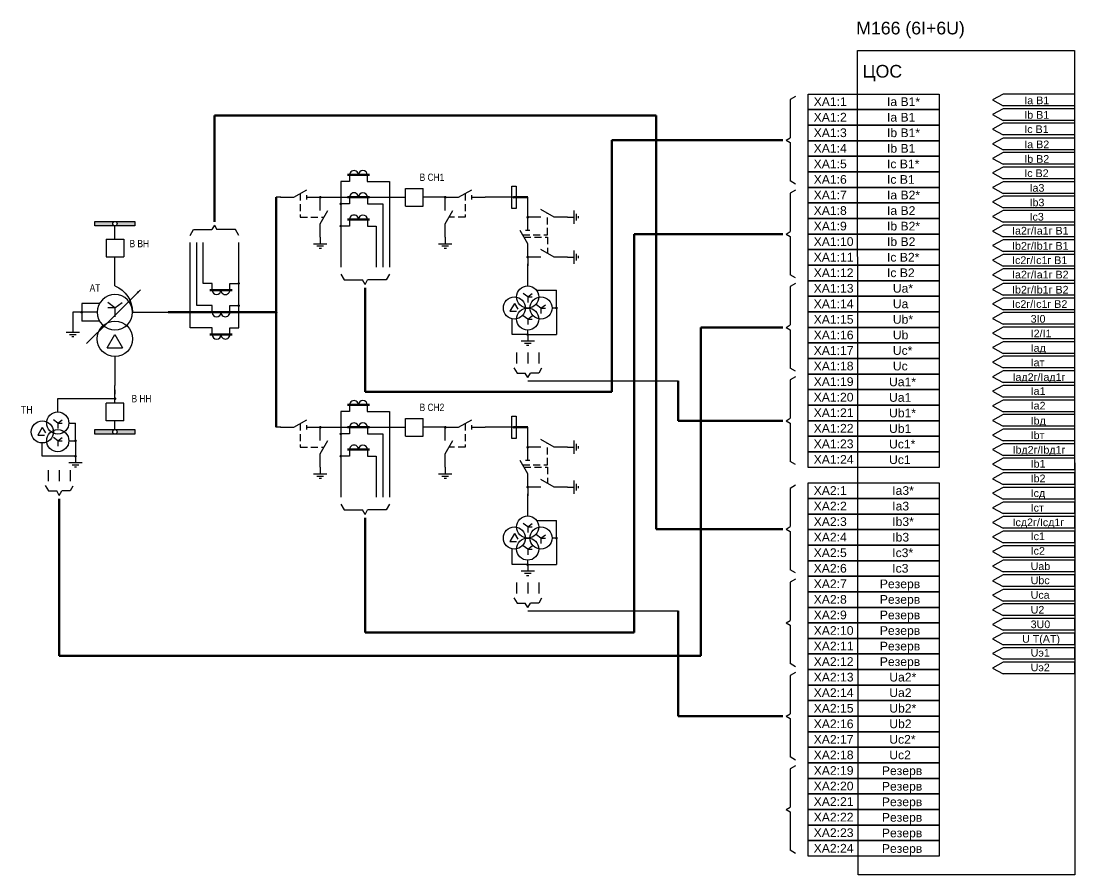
# Model space of a CAD drawing. Header units: millimetres. Extents: x 6 to 13069, y 2 to 2638.
# Drawn here: x 5423.8 to 5899.6, y 2249.7 to 2635.2 of the extents above; entities that cross this region are included whole.
import ezdxf
from ezdxf.enums import TextEntityAlignment as Align

# ---------------------------------------------------------------- set-up
doc = ezdxf.new("R2010")
doc.units = ezdxf.units.MM
doc.linetypes.add('штриховая2', pattern=[9.525, 6.35, -3.175])
doc.layers.add('Основная', color=7, linetype='Continuous')
doc.styles.add('Narrow', font='ARIALN.TTF')
doc.styles.get("Standard").update_dxf_attribs({"font": 'arial.ttf'})
doc.styles.add('Вывод', font='tahoma.ttf', dxfattribs={"height": 2.5})
doc.styles.add('Компонент', font='ARIALN.TTF', dxfattribs={"height": 3.5})

# ---------------------------------------------------------------- blocks, each defined once
blk = doc.blocks.new('*U19')
at = {"layer": 'Основная'}
for p, q in [((0, 0), (-8, 0)), ((-8, -8), (-8, 0)), ((0, -8), (0, 0)), ((0, -8), (-8, -8))]:
    blk.add_line(p, q, dxfattribs=at)
at = {"layer": 'Основная', "style": 'Компонент'}
blk.add_attdef('ОУ', text='', height=3.5, dxfattribs=at).set_placement((-15, -3), align=Align.MIDDLE_CENTER)
blk = doc.blocks.new('*U73')
at = {"ltscale": 0.25}
for p, q in [((-3.46, -4), (0, 2)), ((0, 2), (3.46, -4)), ((-3.46, -4), (3.46, -4))]:
    blk.add_line(p, q, dxfattribs=at)
blk.add_circle((0, 0), 8, dxfattribs=at)
at = {"layer": 'Основная', "style": 'Компонент'}
blk.add_attdef('ОУ', text='', height=3.5, dxfattribs=at).set_placement((17, 0), align=Align.MIDDLE_CENTER)
blk = doc.blocks.new('*U74')
at = {"ltscale": 0.25}
for p, q in [((0, 0), (-20, 0)), ((14.44, 0), (0, 0))]:
    blk.add_line(p, q, dxfattribs=at)
blk.add_lwpolyline([(-18, 0, 1, 0, 0), (-20, 0, 0, 0, 0)], format="xyseb", dxfattribs=at)
at = {"layer": 'Основная', "style": 'Вывод'}
blk.add_attdef('ОС', text='', height=2.5, dxfattribs=at).set_placement((3, 2), align=Align.MIDDLE_CENTER)
blk = doc.blocks.new('*U71')
at = {"ltscale": 0.25}
for q in [(-3.2, 4.4), (3.2, 4.4), (0, -2), (3.21, 2)]:
    blk.add_line((0, 2), q, dxfattribs=at)
blk.add_circle((0, 0), 8, dxfattribs=at)
blk.add_arc((5.23, -0.15), 13.23, 113.2803, 179.3396, dxfattribs=at)
at = {"layer": 'Основная', "style": 'Компонент'}
blk.add_attdef('ОУ', text='', height=3.5, dxfattribs=at).set_placement((-17, 0), align=Align.MIDDLE_CENTER)
blk = doc.blocks.new('*U72')
at = {"layer": 'Основная'}
for p, q in [((-3, 0), (3, 0)), ((0, 3), (0, 0)), ((-1.5, -1), (1.5, -1)), ((-0.5, -2), (0.5, -2))]:
    blk.add_line(p, q, dxfattribs=at)
blk = doc.blocks.new('*U108')
at = {"color": 0}
blk.add_line((0, 0), (6, 3.43), dxfattribs=at)
blk = doc.blocks.new('*U16')
at = {"layer": 'Основная', "color": 0}
for p, q in [((-3, 0), (-9, 0)), ((9, 0), (3, 0))]:
    blk.add_line(p, q, dxfattribs=at)
at = {"layer": 'Основная', "ltscale": 0.25, "xscale": -1}
blk.add_blockref('*U108', (3, 0), dxfattribs=at)
at = {"layer": 'Основная'}
for tag, height, style, p in [('ОУ', 3.5, 'Компонент', (-25, 0)), ('В1', 2.5, 'Вывод', (-7, -2)), ('В2', 2.5, 'Вывод', (7, -2))]:
    blk.add_attdef(tag, text='', height=height, dxfattribs=dict(at, style=style)).set_placement(p, align=Align.MIDDLE_CENTER)
blk = doc.blocks.new('*U17')
at = {"layer": 'Основная'}
for p, q in [((-3, 0), (0, 0)), ((0, -3), (0, 3)), ((1, -1.5), (1, 1.5)), ((2, -0.5), (2, 0.5))]:
    blk.add_line(p, q, dxfattribs=at)
blk = doc.blocks.new('*U6')
at = {"layer": 'Основная', "color": 0}
blk.add_line((0, -1), (0, 1), dxfattribs=at)
blk = doc.blocks.new('*U15')
at = {"layer": 'Основная', "color": 0}
for p, q in [((0, 3), (0, 9)), ((0, -9), (0, -3))]:
    blk.add_line(p, q, dxfattribs=at)
at = {"ltscale": 0.25, "rotation": 89.99999999999999}
blk.add_blockref('*U6', (0, 3), dxfattribs=at)
at = {"layer": 'Основная', "ltscale": 0.25, "rotation": 89.99999999999999}
blk.add_blockref('*U108', (0, -3), dxfattribs=at)
at = {"layer": 'Основная'}
for tag, height, style, p in [('В1', 2.5, 'Вывод', (2, 7)), ('ОУ', 3.5, 'Компонент', (-12, 0)), ('В2', 2.5, 'Вывод', (2, -7))]:
    blk.add_attdef(tag, text='', height=height, dxfattribs=dict(at, style=style)).set_placement(p, align=Align.MIDDLE_CENTER)
blk = doc.blocks.new('*U60')
at = {"ltscale": 0.25, "const_width": 0.6}
blk.add_lwpolyline([(0, 0.3, 1), (0, -0.3, 1)], format="xyb", close=True, dxfattribs=at)
at = {"layer": 'Основная', "color": 0}
for p, q in [((0, 0), (0, -2)), ((0, -2), (0, -8)), ((0, -8), (0, -10))]:
    blk.add_line(p, q, dxfattribs=at)
blk = doc.blocks.new('*U75')
at = {"ltscale": 0.25, "const_width": 0.6}
blk.add_lwpolyline([(0, -0.3, 1), (0, 0.3, 1)], format="xyb", close=True, dxfattribs=at)
at = {"layer": 'Основная', "color": 0}
for p, q in [((0, 36.42), (0, 38.42)), ((0, 2), (0, 36.42)), ((0, 0), (0, 2))]:
    blk.add_line(p, q, dxfattribs=at)
blk = doc.blocks.new('*U24')
at = {"ltscale": 0.25}
for p, q in [((0, 4), (3, 4)), ((0, -4), (3, -4))]:
    blk.add_line(p, q, dxfattribs=at)
for centre, major_axis, start_param, end_param in [((0, -2), (-2, 0), 4.712389, 7.853982), ((0, 2), (0, -2), 3.141593, 6.283185)]:
    blk.add_ellipse(centre, major_axis=major_axis, ratio=1, start_param=start_param, end_param=end_param, dxfattribs=at)
at = {"layer": 'Основная', "color": 0, "lineweight": 50}
blk.add_line((0, -5), (0, 5), dxfattribs=at)
at = {"layer": 'Основная'}
for tag, height, style, p in [('В1', 2.5, 'Вывод', (5, 6)), ('ОУ', 3.5, 'Компонент', (-6, 0)), ('В2', 2.5, 'Вывод', (5, -6))]:
    blk.add_attdef(tag, text='', height=height, dxfattribs=dict(at, style=style)).set_placement(p, align=Align.MIDDLE_CENTER)
blk = doc.blocks.new('*U56')
at = {"ltscale": 0.35}
for p, q in [((0, 2), (-2, -1.5)), ((0, 2), (1.5, -0.5)), ((-2, -1.5), (1, -1.5))]:
    blk.add_line(p, q, dxfattribs=at)
blk.add_circle((0, 0), 5, dxfattribs=at)
at = {"ltscale": 0.35, "style": 'Компонент'}
blk.add_attdef('ОУ', text='', height=3.5, dxfattribs=at).set_placement((-7, 10), align=Align.MIDDLE_CENTER)
blk = doc.blocks.new('*U31')
at = {"ltscale": 0.35}
for q in [(-2, 1.5), (2, 1.5), (2, 0), (0, -2.5)]:
    blk.add_line((0, 0), q, dxfattribs=at)
blk.add_circle((0, 0), 5, dxfattribs=at)
at = {"ltscale": 0.35, "style": 'Компонент'}
blk.add_attdef('ОУ', text='', height=3.5, dxfattribs=at).set_placement((0, 8), align=Align.MIDDLE_CENTER)
blk = doc.blocks.new('*U48')
at = {"ltscale": 0.25, "const_width": 0.6}
blk.add_lwpolyline([(0, -0.3, 1), (0, 0.3, 1)], format="xyb", close=True, dxfattribs=at)
at = {"layer": 'Основная', "color": 0}
for p, q in [((0, 6), (0, 8)), ((0, 2), (0, 6)), ((0, 0), (0, 2))]:
    blk.add_line(p, q, dxfattribs=at)
blk = doc.blocks.new('*U36')
at = {"layer": 'Основная'}
for p, q in [((3, 0), (-3, 0)), ((0, 3), (0, 0)), ((1.5, -1), (-1.5, -1)), ((0.5, -2), (-0.5, -2))]:
    blk.add_line(p, q, dxfattribs=at)
blk = doc.blocks.new('*U54')
at = {"ltscale": 0.25, "const_width": 0.6}
blk.add_lwpolyline([(0.3, 0, 1), (-0.3, 0, 1)], format="xyb", close=True, dxfattribs=at)
at = {"layer": 'Основная', "color": 0}
for p, q in [((-13, 0), (-15, 0)), ((-2, 0), (-13, 0)), ((0, 0), (-2, 0))]:
    blk.add_line(p, q, dxfattribs=at)
blk = doc.blocks.new('*U35')
at = {"ltscale": 0.25, "const_width": 0.6}
blk.add_lwpolyline([(0, -0.3, 1), (0, 0.3, 1)], format="xyb", close=True, dxfattribs=at)
at = {"layer": 'Основная', "color": 0}
for p, q in [((0, 7), (0, 9)), ((0, 2), (0, 7)), ((0, 0), (0, 2))]:
    blk.add_line(p, q, dxfattribs=at)
blk = doc.blocks.new('*U34')
at = {"ltscale": 0.25, "const_width": 0.6}
blk.add_lwpolyline([(0, 0.3, 1), (0, -0.3, 1)], format="xyb", close=True, dxfattribs=at)
at = {"layer": 'Основная', "color": 0}
for p, q in [((0, 0), (0, -2)), ((0, -2), (0, -2)), ((0, -2), (0, -4))]:
    blk.add_line(p, q, dxfattribs=at)
blk = doc.blocks.new('*U32')
at = {"ltscale": 0.35}
for p, q in [((0, 2), (-2, -1.5)), ((0, 2), (1.5, -0.5)), ((-2, -1.5), (1, -1.5))]:
    blk.add_line(p, q, dxfattribs=at)
blk.add_circle((0, 0), 5, dxfattribs=at)
at = {"ltscale": 0.35, "style": 'Компонент'}
blk.add_attdef('ОУ', text='', height=3.5, dxfattribs=at).set_placement((-3, 10), align=Align.MIDDLE_CENTER)
blk = doc.blocks.new('*U33')
at = {"ltscale": 0.35}
for q in [(-2, 1.5), (2, 1.5), (2, 0), (0, -2.5)]:
    blk.add_line((0, 0), q, dxfattribs=at)
blk.add_circle((0, 0), 5, dxfattribs=at)
at = {"ltscale": 0.35, "style": 'Компонент'}
blk.add_attdef('ОУ', text='', height=3.5, dxfattribs=at).set_placement((-9, 8), align=Align.MIDDLE_CENTER)
blk = doc.blocks.new('*U38')
at = {"ltscale": 0.25, "const_width": 0.6}
blk.add_lwpolyline([(0.3, 0, 1), (-0.3, 0, 1)], format="xyb", close=True, dxfattribs=at)
at = {"layer": 'Основная', "color": 0}
for p, q in [((-5, 0), (-7, 0)), ((-2, 0), (-5, 0)), ((0, 0), (-2, 0))]:
    blk.add_line(p, q, dxfattribs=at)
blk = doc.blocks.new('*U37')
at = {"ltscale": 0.25, "const_width": 0.6}
blk.add_lwpolyline([(0, -0.3, 1), (0, 0.3, 1)], format="xyb", close=True, dxfattribs=at)
at = {"layer": 'Основная', "color": 0}
for p, q in [((0, 6), (0, 8)), ((0, 2), (0, 6)), ((0, 0), (0, 2))]:
    blk.add_line(p, q, dxfattribs=at)

msp = doc.modelspace()

# ---------------------------------------------------------------- hatches: boundary and pattern name
h = msp.add_hatch(color=256)
h.dxf.hatch_style = 1
h.paths.add_polyline_path([(5646.3, 2555.06, 1), (5646.3, 2556.26, 1)])
h = msp.add_hatch(color=256)
h.dxf.hatch_style = 1
h.paths.add_polyline_path([(5568.14, 2552.06, 1), (5568.14, 2553.26, 1)])
h = msp.add_hatch(color=0)
h.dxf.hatch_style = 1
h.paths.add_polyline_path([(5466.19, 2542.73, -0.414214), (5465.19, 2543.73, -0.414214), (5466.19, 2544.73), (5457.19, 2544.73), (5457.19, 2542.73)])
h.paths.add_polyline_path([(5475.19, 2542.73), (5475.19, 2544.73), (5466.19, 2544.73, -0.414214), (5467.19, 2543.73, -0.414214), (5466.19, 2542.73)])
h = msp.add_hatch(color=256)
h.dxf.hatch_style = 1
h.paths.add_polyline_path([(5568.14, 2542.05, 1), (5568.14, 2543.25, 1)])
h = msp.add_hatch(color=256)
h.dxf.hatch_style = 1
h.paths.add_polyline_path([(5522.08, 2517.33, 1), (5522.08, 2516.13, 1)])
h = msp.add_hatch(color=256)
h.dxf.hatch_style = 1
h.paths.add_polyline_path([(5522.08, 2507.33, 1), (5522.08, 2506.13, 1)])
h = msp.add_hatch(color=256)
h.dxf.hatch_style = 1
h.paths.add_polyline_path([(5539.04, 2504.33, 1), (5539.04, 2503.13, 1)])
h = msp.add_hatch(color=0)
h.dxf.hatch_style = 1
h.paths.add_polyline_path([(5466.19, 2448.73, -0.414214), (5465.19, 2449.73, -0.414214), (5466.19, 2450.73), (5457.19, 2450.73), (5457.19, 2448.73)])
h.paths.add_polyline_path([(5475.19, 2448.73), (5475.19, 2450.73), (5466.19, 2450.73, -0.414214), (5467.19, 2449.73, -0.414214), (5466.19, 2448.73)])
h = msp.add_hatch(color=256)
h.dxf.hatch_style = 1
h.paths.add_polyline_path([(5646.3, 2451.19, 1), (5646.3, 2452.39, 1)])
h = msp.add_hatch(color=256)
h.dxf.hatch_style = 1
h.paths.add_polyline_path([(5568.14, 2448.19, 1), (5568.14, 2449.39, 1)])
h = msp.add_hatch(color=256)
h.dxf.hatch_style = 1
h.paths.add_polyline_path([(5568.14, 2438.19, 1), (5568.14, 2439.39, 1)])

# ---------------------------------------------------------------- linework, layer by layer
for p, q in [((5773.46, 2601.21), (5771.01, 2599.81)), ((5771.01, 2599.81), (5771.02, 2582.53)), ((5867.19, 2602.23), (5862.41, 2599.6)), ((5862.41, 2599.6), (5867.19, 2596.97)), ((5899.36, 2602.23), (5867.19, 2602.23)), ((5899.36, 2602.23), (5899.36, 2596.97)), ((5867.19, 2595.65), (5862.41, 2593.02)), ((5862.41, 2593.02), (5867.19, 2590.39)), ((5899.36, 2596.97), (5867.19, 2596.97)), ((5899.36, 2595.65), (5867.19, 2595.65)), ((5899.36, 2595.65), (5899.36, 2590.39)), ((5899.36, 2595.65), (5899.36, 2590.39)), ((5867.19, 2589.07), (5862.41, 2586.44)), ((5899.36, 2590.39), (5867.19, 2590.39)), ((5899.36, 2589.07), (5867.19, 2589.07)), ((5899.36, 2589.07), (5899.36, 2583.81)), ((5862.41, 2586.44), (5867.19, 2583.81)), ((5899.36, 2583.81), (5867.19, 2583.81)), ((5769.14, 2581.43), (5771.02, 2582.53)), ((5769.14, 2581.43), (5771.02, 2580.36)), ((5771.02, 2580.36), (5771.03, 2563.05)), ((5867.19, 2582.34), (5862.41, 2579.71)), ((5862.41, 2579.71), (5867.19, 2577.08)), ((5899.36, 2582.34), (5867.19, 2582.34)), ((5899.36, 2582.42), (5899.36, 2577.16)), ((5899.36, 2582.34), (5899.36, 2577.08)), ((5867.19, 2575.84), (5862.41, 2573.21)), ((5899.36, 2577.08), (5867.19, 2577.08)), ((5899.36, 2575.84), (5867.19, 2575.84)), ((5899.36, 2575.84), (5899.36, 2570.58)), ((5862.41, 2573.21), (5867.19, 2570.58)), ((5867.19, 2569.26), (5862.41, 2566.63)), ((5899.36, 2570.58), (5867.19, 2570.58)), ((5899.36, 2569.26), (5867.19, 2569.26)), ((5899.36, 2569.26), (5899.36, 2564)), ((5862.41, 2566.63), (5867.19, 2564)), ((5572.12, 2562.73), (5568.14, 2562.73)), ((5568.14, 2562.73), (5568.14, 2524.1)), ((5580.12, 2562.73), (5590.12, 2562.73)), ((5590.12, 2562.73), (5590.12, 2524.1)), ((5773.46, 2561.63), (5771.03, 2563.05)), ((5867.19, 2562.69), (5862.41, 2560.06)), ((5862.41, 2560.06), (5867.19, 2557.43)), ((5899.36, 2564), (5867.19, 2564)), ((5899.36, 2562.69), (5867.19, 2562.69)), ((5899.36, 2562.76), (5899.36, 2557.5)), ((5899.36, 2562.69), (5899.36, 2557.43)), ((5773.46, 2558.84), (5771.01, 2557.44)), ((5771.01, 2557.44), (5771.02, 2540.16)), ((5867.19, 2556.19), (5862.41, 2553.56)), ((5899.36, 2557.43), (5867.19, 2557.43)), ((5899.36, 2556.19), (5867.19, 2556.19)), ((5899.36, 2556.19), (5899.36, 2550.93)), ((5572.14, 2552.66), (5568.14, 2552.66)), ((5580.14, 2552.66), (5587.14, 2552.66)), ((5587.14, 2552.66), (5587.14, 2524.1)), ((5862.41, 2553.56), (5867.19, 2550.93)), ((5899.36, 2550.93), (5867.19, 2550.93)), ((5867.19, 2549.61), (5862.41, 2546.98)), ((5862.41, 2546.98), (5867.19, 2544.35)), ((5899.36, 2549.61), (5867.19, 2549.61)), ((5899.36, 2549.61), (5899.36, 2544.35)), ((5501.59, 2541.06), (5509.95, 2541.06)), ((5511.08, 2543.06), (5509.95, 2541.06)), ((5511.08, 2543.06), (5512.24, 2541.05)), ((5520.56, 2541.05), (5512.24, 2541.05)), ((5522.08, 2538.46), (5520.56, 2541.05)), ((5572.14, 2542.65), (5568.14, 2542.65)), ((5580.14, 2542.65), (5584.14, 2542.65)), ((5584.14, 2542.65), (5584.14, 2524.1)), ((5867.19, 2543.03), (5862.41, 2540.4)), ((5899.36, 2544.35), (5867.19, 2544.35)), ((5899.36, 2543.03), (5867.19, 2543.03)), ((5899.36, 2543.03), (5899.36, 2537.77)), ((5769.14, 2539.06), (5771.02, 2540.16)), ((5769.14, 2539.06), (5771.02, 2537.99)), ((5771.02, 2537.99), (5771.03, 2520.68)), ((5862.41, 2540.4), (5867.19, 2537.77)), ((5867.19, 2536.46), (5862.41, 2533.83)), ((5899.36, 2537.77), (5867.19, 2537.77)), ((5899.36, 2536.46), (5867.19, 2536.46)), ((5899.36, 2536.46), (5899.36, 2531.19)), ((5500.1, 2496.65), (5500.1, 2535.28)), ((5503.09, 2506.73), (5503.09, 2535.28)), ((5506.08, 2516.73), (5506.08, 2535.28)), ((5522.08, 2496.65), (5522.08, 2535.28)), ((5862.41, 2533.83), (5867.19, 2531.19)), ((5899.36, 2531.19), (5867.19, 2531.19)), ((5867.19, 2529.88), (5862.41, 2527.25)), ((5862.41, 2527.25), (5867.19, 2524.62)), ((5899.36, 2529.88), (5867.19, 2529.88)), ((5899.36, 2529.88), (5899.36, 2524.62)), ((5867.19, 2523.3), (5862.41, 2520.67)), ((5899.36, 2524.62), (5867.19, 2524.62)), ((5899.36, 2523.3), (5867.19, 2523.3)), ((5899.36, 2523.3), (5899.36, 2518.04)), ((5510.08, 2516.73), (5506.08, 2516.73)), ((5518.08, 2516.73), (5522.08, 2516.73)), ((5568.14, 2520.92), (5569.66, 2518.33)), ((5569.66, 2518.33), (5577.98, 2518.33)), ((5579.14, 2516.32), (5577.98, 2518.33)), ((5579.14, 2516.32), (5580.28, 2518.32)), ((5588.63, 2518.32), (5580.28, 2518.32)), ((5773.46, 2516.7), (5771.01, 2515.31)), ((5773.46, 2519.26), (5771.03, 2520.68)), ((5862.41, 2520.67), (5867.19, 2518.04)), ((5867.19, 2516.73), (5862.41, 2514.09)), ((5899.36, 2518.04), (5867.19, 2518.04)), ((5899.36, 2516.73), (5867.19, 2516.73)), ((5899.36, 2516.73), (5899.36, 2511.46)), ((5771.01, 2515.31), (5771.02, 2498.02)), ((5862.41, 2514.09), (5867.19, 2511.46)), ((5867.19, 2510.15), (5862.41, 2507.52)), ((5862.41, 2507.52), (5867.19, 2504.89)), ((5899.36, 2511.46), (5867.19, 2511.46)), ((5899.36, 2510.15), (5867.19, 2510.15)), ((5899.36, 2510.15), (5899.36, 2504.89)), ((5510.09, 2506.73), (5503.09, 2506.73)), ((5518.09, 2506.73), (5522.08, 2506.73)), ((5867.19, 2503.57), (5862.41, 2500.94)), ((5899.36, 2504.89), (5867.19, 2504.89)), ((5899.36, 2503.57), (5867.19, 2503.57)), ((5899.36, 2503.57), (5899.36, 2498.31)), ((5769.14, 2496.92), (5771.02, 2498.02)), ((5862.41, 2500.94), (5867.19, 2498.31)), ((5899.36, 2498.31), (5867.19, 2498.31)), ((5510.1, 2496.65), (5500.1, 2496.65)), ((5518.1, 2496.65), (5522.08, 2496.65)), ((5769.14, 2496.92), (5771.02, 2495.86)), ((5771.02, 2495.86), (5771.03, 2478.54)), ((5867.19, 2496.99), (5862.41, 2494.36)), ((5862.41, 2494.36), (5867.19, 2491.73)), ((5899.36, 2496.99), (5867.19, 2496.99)), ((5899.36, 2496.99), (5899.36, 2491.73)), ((5867.19, 2490.42), (5862.41, 2487.79)), ((5899.36, 2491.73), (5867.19, 2491.73)), ((5899.36, 2490.42), (5867.19, 2490.42)), ((5899.36, 2490.42), (5899.36, 2485.16)), ((5647.54, 2485.63), (5647.54, 2480.66)), ((5652.53, 2485.63), (5652.53, 2480.66)), ((5657.53, 2485.63), (5657.53, 2480.66)), ((5862.41, 2487.79), (5867.19, 2485.16)), ((5867.19, 2483.84), (5862.41, 2481.21)), ((5899.36, 2485.16), (5867.19, 2485.16)), ((5899.36, 2483.84), (5867.19, 2483.84)), ((5899.36, 2483.84), (5899.36, 2478.58)), ((5646.29, 2478.71), (5647.71, 2476.28)), ((5862.41, 2481.21), (5867.19, 2478.58)), ((5647.71, 2476.28), (5651.43, 2476.28)), ((5652.59, 2474.28), (5651.43, 2476.28)), ((5652.59, 2474.28), (5653.75, 2476.28)), ((5657.5, 2476.28), (5653.75, 2476.28)), ((5658.78, 2478.45), (5657.5, 2476.28)), ((5773.46, 2474.57), (5771.01, 2473.17)), ((5773.46, 2477.12), (5771.03, 2478.54)), ((5867.19, 2477.26), (5862.41, 2474.63)), ((5862.41, 2474.63), (5867.19, 2472)), ((5899.36, 2478.58), (5867.19, 2478.58)), ((5899.36, 2477.26), (5867.19, 2477.26)), ((5899.36, 2477.26), (5899.36, 2472)), ((5652.59, 2472.78), (5720.52, 2472.78)), ((5771.01, 2473.17), (5771.02, 2455.89)), ((5867.19, 2470.69), (5862.41, 2468.05)), ((5899.36, 2472), (5867.19, 2472)), ((5899.36, 2470.69), (5867.19, 2470.69)), ((5899.36, 2470.69), (5899.36, 2465.42)), ((5862.41, 2468.05), (5867.19, 2465.42)), ((5899.36, 2465.42), (5867.19, 2465.42)), ((5867.19, 2464.11), (5862.41, 2461.48)), ((5862.41, 2461.48), (5867.19, 2458.85)), ((5899.36, 2464.11), (5867.19, 2464.11)), ((5899.36, 2464.11), (5899.36, 2458.85)), ((5572.12, 2458.87), (5568.14, 2458.87)), ((5568.14, 2458.87), (5568.14, 2420.24)), ((5580.12, 2458.87), (5590.12, 2458.87)), ((5590.12, 2458.87), (5590.12, 2420.24)), ((5769.14, 2454.79), (5771.02, 2455.89)), ((5867.19, 2457.53), (5862.41, 2454.9)), ((5862.41, 2454.9), (5867.19, 2452.27)), ((5899.36, 2458.85), (5867.19, 2458.85)), ((5899.36, 2457.53), (5867.19, 2457.53)), ((5899.36, 2457.53), (5899.36, 2452.27)), ((5769.14, 2454.79), (5771.02, 2453.72)), ((5771.02, 2453.72), (5771.03, 2436.4)), ((5867.19, 2450.95), (5862.41, 2448.32)), ((5899.36, 2452.27), (5867.19, 2452.27)), ((5899.36, 2450.95), (5867.19, 2450.95)), ((5899.36, 2450.95), (5899.36, 2445.69)), ((5572.14, 2448.79), (5568.14, 2448.79)), ((5580.14, 2448.79), (5587.14, 2448.79)), ((5587.14, 2448.79), (5587.14, 2420.24)), ((5862.41, 2448.32), (5867.19, 2445.69)), ((5899.36, 2445.69), (5867.19, 2445.69)), ((5867.19, 2444.38), (5862.41, 2441.75)), ((5862.41, 2441.75), (5867.19, 2439.12)), ((5899.36, 2444.38), (5867.19, 2444.38)), ((5899.36, 2444.38), (5899.36, 2439.12)), ((5572.14, 2438.79), (5568.14, 2438.79)), ((5580.14, 2438.79), (5584.14, 2438.79)), ((5584.14, 2438.79), (5584.14, 2420.24)), ((5773.46, 2434.98), (5771.03, 2436.4)), ((5867.19, 2437.8), (5862.41, 2435.17)), ((5899.36, 2439.12), (5867.19, 2439.12)), ((5899.36, 2437.8), (5867.19, 2437.8)), ((5899.36, 2437.8), (5899.36, 2432.54)), ((5436, 2432.4), (5436, 2427.42)), ((5441, 2432.4), (5441, 2427.42)), ((5446, 2432.4), (5446, 2427.42)), ((5862.41, 2435.17), (5867.19, 2432.54)), ((5867.19, 2431.22), (5862.41, 2428.59)), ((5899.36, 2432.54), (5867.19, 2432.54)), ((5899.36, 2431.22), (5867.19, 2431.22)), ((5899.36, 2431.22), (5899.36, 2425.96)), ((5862.41, 2428.59), (5867.19, 2425.96)), ((5434.76, 2425.48), (5436.18, 2423.05)), ((5436.18, 2423.05), (5439.89, 2423.05)), ((5441.06, 2421.05), (5439.89, 2423.05)), ((5441.06, 2421.05), (5442.21, 2423.05)), ((5445.97, 2423.05), (5442.21, 2423.05)), ((5447.24, 2425.22), (5445.97, 2423.05)), ((5773.46, 2425.64), (5771.01, 2424.24)), ((5771.01, 2424.24), (5771.02, 2406.96)), ((5867.19, 2424.65), (5862.41, 2422.01)), ((5862.41, 2422.01), (5867.19, 2419.38)), ((5899.36, 2425.96), (5867.19, 2425.96)), ((5899.36, 2424.65), (5867.19, 2424.65)), ((5899.36, 2424.65), (5899.36, 2419.38)), ((5568.14, 2417.06), (5569.66, 2414.47)), ((5867.19, 2418.07), (5862.41, 2415.44)), ((5899.36, 2419.38), (5867.19, 2419.38)), ((5899.36, 2418.07), (5867.19, 2418.07)), ((5899.36, 2418.07), (5899.36, 2412.81)), ((5569.66, 2414.47), (5577.98, 2414.47)), ((5579.14, 2412.46), (5577.98, 2414.47)), ((5579.14, 2412.46), (5580.28, 2414.46)), ((5588.63, 2414.46), (5580.28, 2414.46)), ((5862.41, 2415.44), (5867.19, 2412.81)), ((5899.36, 2412.81), (5867.19, 2412.81)), ((5867.19, 2411.49), (5862.41, 2408.86)), ((5862.41, 2408.86), (5867.19, 2406.23)), ((5899.36, 2411.49), (5867.19, 2411.49)), ((5899.36, 2411.49), (5899.36, 2406.23)), ((5769.14, 2405.86), (5771.02, 2406.96)), ((5769.14, 2405.86), (5771.02, 2404.79)), ((5771.02, 2404.79), (5771.03, 2387.48)), ((5867.19, 2404.91), (5862.41, 2402.28)), ((5899.36, 2406.23), (5867.19, 2406.23)), ((5899.36, 2404.91), (5867.19, 2404.91)), ((5899.36, 2404.91), (5899.36, 2399.65)), ((5862.41, 2402.28), (5867.19, 2399.65)), ((5867.19, 2398.34), (5862.41, 2395.71)), ((5899.36, 2399.65), (5867.19, 2399.65)), ((5899.36, 2398.34), (5867.19, 2398.34)), ((5899.36, 2398.34), (5899.36, 2393.08)), ((5899.36, 2398.34), (5899.36, 2393.08)), ((5899.36, 2398.34), (5899.36, 2393.08)), ((5862.41, 2395.71), (5867.19, 2393.08)), ((5899.36, 2393.08), (5867.19, 2393.08)), ((5867.19, 2391.76), (5862.41, 2389.13)), ((5862.41, 2389.13), (5867.19, 2386.5)), ((5899.36, 2391.76), (5867.19, 2391.76)), ((5899.36, 2391.76), (5899.36, 2386.5)), ((5773.46, 2386.06), (5771.03, 2387.48)), ((5867.19, 2385.18), (5862.41, 2382.55)), ((5899.36, 2386.5), (5867.19, 2386.5)), ((5899.36, 2385.18), (5867.19, 2385.18)), ((5899.36, 2385.18), (5899.36, 2379.92)), ((5647.54, 2381.77), (5647.54, 2376.79)), ((5652.53, 2381.77), (5652.53, 2376.79)), ((5657.53, 2381.77), (5657.53, 2376.79)), ((5773.46, 2383.27), (5771.01, 2381.87)), ((5771.01, 2381.87), (5771.02, 2364.59)), ((5862.41, 2382.55), (5867.19, 2379.92)), ((5899.36, 2379.92), (5867.19, 2379.92)), ((5646.29, 2374.85), (5647.71, 2372.42)), ((5658.78, 2374.59), (5657.5, 2372.42)), ((5867.19, 2378.61), (5862.41, 2375.98)), ((5862.41, 2375.98), (5867.19, 2373.34)), ((5899.36, 2378.61), (5867.19, 2378.61)), ((5899.36, 2378.61), (5899.36, 2373.34)), ((5647.71, 2372.42), (5651.43, 2372.42)), ((5652.59, 2370.42), (5651.43, 2372.42)), ((5652.59, 2370.42), (5653.75, 2372.42)), ((5657.5, 2372.42), (5653.75, 2372.42)), ((5867.19, 2372.03), (5862.41, 2369.4)), ((5862.41, 2369.4), (5867.19, 2366.77)), ((5899.36, 2373.34), (5867.19, 2373.34)), ((5899.36, 2372.03), (5867.19, 2372.03)), ((5899.36, 2372.03), (5899.36, 2366.77)), ((5652.59, 2368.92), (5720.47, 2368.92)), ((5769.14, 2363.49), (5771.02, 2364.59)), ((5867.19, 2365.45), (5862.41, 2362.82)), ((5899.36, 2366.77), (5867.19, 2366.77)), ((5899.36, 2365.45), (5867.19, 2365.45)), ((5899.36, 2365.45), (5899.36, 2360.19)), ((5769.14, 2363.49), (5771.02, 2362.42)), ((5771.02, 2362.42), (5771.03, 2345.11)), ((5862.41, 2362.82), (5867.19, 2360.19)), ((5899.36, 2360.19), (5867.19, 2360.19)), ((5867.19, 2358.87), (5862.41, 2356.24)), ((5862.41, 2356.24), (5867.19, 2353.61)), ((5899.36, 2358.87), (5867.19, 2358.87)), ((5899.36, 2358.87), (5899.36, 2353.61)), ((5867.19, 2352.3), (5862.41, 2349.67)), ((5899.36, 2353.61), (5867.19, 2353.61)), ((5899.36, 2352.3), (5867.19, 2352.3)), ((5899.36, 2352.3), (5899.36, 2347.04)), ((5862.41, 2349.67), (5867.19, 2347.04)), ((5867.19, 2345.72), (5862.41, 2343.09)), ((5899.36, 2347.04), (5867.19, 2347.04)), ((5899.36, 2345.72), (5867.19, 2345.72)), ((5899.36, 2345.72), (5899.36, 2340.46)), ((5899.36, 2345.72), (5899.36, 2340.46)), ((5899.36, 2345.72), (5899.36, 2340.46)), ((5773.46, 2341.13), (5771.01, 2339.74)), ((5773.46, 2343.69), (5771.03, 2345.11)), ((5862.41, 2343.09), (5867.19, 2340.46)), ((5771.01, 2339.74), (5771.02, 2322.46)), ((5899.36, 2340.46), (5867.19, 2340.46)), ((5769.14, 2321.35), (5771.02, 2322.46)), ((5769.14, 2321.35), (5771.02, 2320.29)), ((5771.02, 2320.29), (5771.03, 2302.97)), ((5773.46, 2301.55), (5771.03, 2302.97)), ((5773.46, 2299), (5771.01, 2297.6)), ((5771.01, 2297.6), (5771.02, 2280.32)), ((5769.14, 2279.22), (5771.02, 2280.32)), ((5769.14, 2279.22), (5771.02, 2278.15)), ((5771.02, 2278.15), (5771.03, 2260.83)), ((5773.46, 2259.41), (5771.03, 2260.83))]:
    msp.add_line(p, q)
at = {"lineweight": 100}
for p, q in [((5511.08, 2544.56), (5511.08, 2592.64)), ((5511.08, 2592.64), (5710.51, 2592.64)), ((5710.51, 2592.64), (5710.51, 2405.86)), ((5690.54, 2467.78), (5690.54, 2581.43)), ((5767.64, 2581.43), (5690.54, 2581.43)), ((5539.04, 2555.66), (5539.04, 2451.79)), ((5646.3, 2555.66), (5652.53, 2555.66)), ((5700.58, 2539.06), (5767.64, 2539.06)), ((5700.58, 2539.06), (5700.58, 2359.22)), ((5579.14, 2467.78), (5579.14, 2514.82)), ((5539.04, 2503.73), (5490.19, 2503.73)), ((5730.63, 2348.59), (5730.63, 2496.92)), ((5730.63, 2496.92), (5767.64, 2496.92)), ((5720.52, 2472.78), (5720.52, 2454.79)), ((5579.14, 2467.78), (5690.54, 2467.78)), ((5646.3, 2451.79), (5652.53, 2451.79)), ((5767.64, 2454.79), (5720.52, 2454.79)), ((5441.06, 2419.55), (5441.06, 2348.59)), ((5579.14, 2359.22), (5579.14, 2410.96)), ((5710.51, 2405.86), (5767.64, 2405.86)), ((5720.47, 2321.35), (5720.47, 2368.92)), ((5579.14, 2359.22), (5700.58, 2359.22)), ((5441.06, 2348.59), (5730.63, 2348.59)), ((5767.64, 2321.35), (5720.47, 2321.35))]:
    msp.add_line(p, q, dxfattribs=at)
for points in [[(5801.46, 2621.89), (5899.36, 2621.97), (5899.56, 2249.78), (5801.65, 2249.69)], [(5779.07, 2602.26), (5838.2, 2602.26), (5838.2, 2595.24), (5779.07, 2595.24)], [(5779.07, 2595.24), (5838.2, 2595.24), (5838.2, 2588.22), (5779.07, 2588.22)], [(5779.07, 2588.22), (5838.2, 2588.22), (5838.2, 2581.2), (5779.07, 2581.2)], [(5779.07, 2581.2), (5838.2, 2581.2), (5838.2, 2574.17), (5779.07, 2574.17)], [(5779.07, 2574.17), (5838.2, 2574.17), (5838.2, 2567.15), (5779.07, 2567.15)], [(5779.07, 2567.15), (5838.2, 2567.15), (5838.2, 2560.13), (5779.07, 2560.13)], [(5779.07, 2560.13), (5838.2, 2560.13), (5838.2, 2553.11), (5779.07, 2553.11)], [(5779.07, 2553.11), (5838.2, 2553.11), (5838.2, 2546.08), (5779.07, 2546.08)], [(5779.07, 2546.08), (5838.2, 2546.08), (5838.2, 2539.06), (5779.07, 2539.06)], [(5779.07, 2539.06), (5838.2, 2539.06), (5838.2, 2532.04), (5779.07, 2532.04)], [(5779.07, 2532.04), (5838.2, 2532.04), (5838.2, 2525.01), (5779.07, 2525.01)], [(5779.07, 2525.01), (5838.2, 2525.01), (5838.2, 2517.99), (5779.07, 2517.99)], [(5779.07, 2517.99), (5838.2, 2517.99), (5838.2, 2510.97), (5779.07, 2510.97)], [(5779.07, 2510.97), (5838.2, 2510.97), (5838.2, 2503.95), (5779.07, 2503.95)], [(5779.07, 2503.95), (5838.2, 2503.95), (5838.2, 2496.92), (5779.07, 2496.92)], [(5779.07, 2496.92), (5838.2, 2496.92), (5838.2, 2489.9), (5779.07, 2489.9)], [(5779.07, 2489.9), (5838.2, 2489.9), (5838.2, 2482.88), (5779.07, 2482.88)], [(5779.07, 2482.88), (5838.2, 2482.88), (5838.2, 2475.85), (5779.07, 2475.85)], [(5779.07, 2475.85), (5838.2, 2475.85), (5838.2, 2468.83), (5779.07, 2468.83)], [(5779.07, 2468.83), (5838.2, 2468.83), (5838.2, 2461.81), (5779.07, 2461.81)], [(5779.07, 2461.81), (5838.2, 2461.81), (5838.2, 2454.79), (5779.07, 2454.79)], [(5779.07, 2454.79), (5838.2, 2454.79), (5838.2, 2447.76), (5779.07, 2447.76)], [(5779.07, 2447.76), (5838.2, 2447.76), (5838.2, 2440.74), (5779.07, 2440.74)], [(5779.07, 2440.74), (5838.2, 2440.74), (5838.2, 2433.72), (5779.07, 2433.72)], [(5779.07, 2426.7), (5838.2, 2426.7), (5838.2, 2419.67), (5779.07, 2419.67)], [(5779.07, 2419.67), (5838.2, 2419.67), (5838.2, 2412.65), (5779.07, 2412.65)], [(5779.07, 2412.65), (5838.2, 2412.65), (5838.2, 2405.63), (5779.07, 2405.63)], [(5779.07, 2405.63), (5838.2, 2405.63), (5838.2, 2398.6), (5779.07, 2398.6)], [(5779.07, 2398.6), (5838.2, 2398.6), (5838.2, 2391.58), (5779.07, 2391.58)], [(5779.07, 2391.58), (5838.2, 2391.58), (5838.2, 2384.56), (5779.07, 2384.56)], [(5779.07, 2384.56), (5838.2, 2384.56), (5838.2, 2377.54), (5779.07, 2377.54)], [(5779.07, 2377.54), (5838.2, 2377.54), (5838.2, 2370.51), (5779.07, 2370.51)], [(5779.07, 2370.51), (5838.2, 2370.51), (5838.2, 2363.49), (5779.07, 2363.49)], [(5779.07, 2363.49), (5838.2, 2363.49), (5838.2, 2356.47), (5779.07, 2356.47)], [(5779.07, 2356.47), (5838.2, 2356.47), (5838.2, 2349.45), (5779.07, 2349.45)], [(5779.07, 2349.45), (5838.2, 2349.45), (5838.2, 2342.42), (5779.07, 2342.42)], [(5779.07, 2342.42), (5838.2, 2342.42), (5838.2, 2335.4), (5779.07, 2335.4)], [(5779.07, 2335.4), (5838.2, 2335.4), (5838.2, 2328.38), (5779.07, 2328.38)], [(5779.07, 2328.38), (5838.2, 2328.38), (5838.2, 2321.35), (5779.07, 2321.35)], [(5779.07, 2321.35), (5838.2, 2321.35), (5838.2, 2314.33), (5779.07, 2314.33)], [(5779.07, 2314.33), (5838.2, 2314.33), (5838.2, 2307.31), (5779.07, 2307.31)], [(5779.07, 2307.31), (5838.2, 2307.31), (5838.2, 2300.29), (5779.07, 2300.29)], [(5779.07, 2300.29), (5838.2, 2300.29), (5838.2, 2293.26), (5779.07, 2293.26)], [(5779.07, 2293.26), (5838.2, 2293.26), (5838.2, 2286.24), (5779.07, 2286.24)], [(5779.07, 2286.24), (5838.2, 2286.24), (5838.2, 2279.22), (5779.07, 2279.22)], [(5779.07, 2279.22), (5838.2, 2279.22), (5838.2, 2272.19), (5779.07, 2272.19)], [(5779.07, 2272.19), (5838.2, 2272.19), (5838.2, 2265.17), (5779.07, 2265.17)], [(5779.07, 2265.17), (5838.2, 2265.17), (5838.2, 2258.15), (5779.07, 2258.15)]]:
    msp.add_lwpolyline(points, close=True)
for points in [[(5500.1, 2538.46), (5501.59, 2541.06)], [(5590.12, 2520.92), (5588.63, 2518.32)], [(5590.12, 2417.06), (5588.63, 2414.46)]]:
    msp.add_lwpolyline(points)
for centre in [(5466.19, 2543.73), (5466.19, 2449.73)]:
    msp.add_circle(centre, 1)
at = {"layer": 'Основная'}
for p, q in [((5466.19, 2536.73), (5466.19, 2542.73)), ((5484.19, 2503.73), (5490.19, 2503.73)), ((5466.19, 2483.73), (5466.19, 2470.73)), ((5466.19, 2462.73), (5466.19, 2470.73)), ((5440.4, 2464.73), (5466.19, 2464.73)), ((5466.19, 2468.73), (5466.19, 2466.73)), ((5466.19, 2450.73), (5466.19, 2454.73))]:
    msp.add_line(p, q, dxfattribs=at)
for points in [[(5647.3, 2560.66), (5647.3, 2550.66), (5645.3, 2550.66), (5645.3, 2560.66)], [(5457.19, 2544.73), (5475.19, 2544.73), (5475.19, 2542.73), (5457.19, 2542.73)], [(5647.3, 2456.79), (5647.3, 2446.79), (5645.3, 2446.79), (5645.3, 2456.79)], [(5457.19, 2450.73), (5475.19, 2450.73), (5475.19, 2448.73), (5457.19, 2448.73)]]:
    msp.add_lwpolyline(points, close=True, dxfattribs=at)
for points in [[(5541.04, 2555.66), (5539.04, 2555.66)], [(5541.04, 2555.66), (5539.04, 2555.66)], [(5646.3, 2555.66), (5633.3, 2555.66)], [(5466.19, 2526.73), (5466.19, 2528.73)], [(5652.53, 2515.66), (5652.53, 2525.66)], [(5656.53, 2513.66), (5665.53, 2513.66)], [(5459.19, 2507.73), (5451.19, 2507.73)], [(5451.19, 2507.73), (5451.19, 2499.73)], [(5451.19, 2503.73), (5447.19, 2503.73)], [(5447.19, 2503.73), (5447.19, 2497.73)], [(5458.19, 2503.73), (5450.19, 2503.73)], [(5474.19, 2503.73), (5484.19, 2503.73)], [(5665.53, 2505.66), (5663.53, 2505.66)], [(5665.53, 2505.66), (5665.53, 2493.66)], [(5459.19, 2499.73), (5451.19, 2499.73)], [(5652.53, 2493.66), (5652.53, 2495.66)], [(5652.53, 2493.66), (5665.53, 2493.66)], [(5466.19, 2483.73), (5466.19, 2475.73)], [(5440.4, 2458.73), (5440.4, 2464.73)], [(5459.19, 2464.73), (5462.19, 2464.73)], [(5541.04, 2451.79), (5539.04, 2451.79)], [(5541.04, 2451.79), (5539.04, 2451.79)], [(5646.3, 2451.79), (5633.3, 2451.79)], [(5652.53, 2411.79), (5652.53, 2421.79)], [(5656.53, 2409.79), (5665.53, 2409.79)], [(5665.53, 2401.79), (5663.53, 2401.79)], [(5665.53, 2401.79), (5665.53, 2389.79)], [(5652.53, 2389.79), (5652.53, 2391.79)], [(5652.53, 2389.79), (5665.53, 2389.79)]]:
    msp.add_lwpolyline(points, dxfattribs=at)
at = {"layer": 'Основная', "linetype": 'штриховая2', "ltscale": 0.5}
for points in [[(5549.88, 2557.37), (5549.88, 2546.66), (5560.6, 2546.66)], [(5624.3, 2557.37), (5624.3, 2546.66), (5617.02, 2546.66)], [(5650.25, 2538.66), (5661.53, 2538.66), (5661.53, 2548.37)], [(5650.82, 2537.66), (5661.53, 2537.66), (5661.53, 2530.37)], [(5549.88, 2453.51), (5549.88, 2442.79), (5560.6, 2442.79)], [(5624.3, 2453.51), (5624.3, 2442.79), (5617.02, 2442.79)], [(5650.25, 2434.79), (5661.53, 2434.79), (5661.53, 2444.51)], [(5650.82, 2433.79), (5661.53, 2433.79), (5661.53, 2426.51)]]:
    msp.add_lwpolyline(points, dxfattribs=at)
at = {"layer": 'Основная', "ltscale": 0.35}
msp.add_lwpolyline([(5466.19, 2515.73), (5466.19, 2526.73)], dxfattribs=at)
at = {"layer": 'Основная', "ltscale": 0.25, "const_width": 0.6}
for points in [[(5450.89, 2503.73, 1), (5451.49, 2503.73, 1)], [(5466.49, 2464.73, 1), (5465.89, 2464.73, 1)], [(5466.49, 2464.73, 1), (5465.89, 2464.73, 1)], [(5466.2, 2464.43, 1), (5466.2, 2465.03, 1)]]:
    msp.add_lwpolyline(points, format="xyb", close=True, dxfattribs=at)
at = {"layer": 'Основная', "ltscale": 100}
for points in [[(5645.53, 2493.66), (5645.53, 2500.66)], [(5445.4, 2453.73), (5448.4, 2453.73)], [(5445.4, 2445.73), (5448.4, 2445.73)], [(5448.4, 2445.73), (5448.4, 2438.73)], [(5433.4, 2438.73), (5433.4, 2444.73)], [(5645.53, 2389.79), (5645.53, 2396.79)]]:
    msp.add_lwpolyline(points, dxfattribs=at)

# ---------------------------------------------------------------- block references
at = {"layer": 'Основная', "ltscale": 0.25}
for name, p, rotation in [('*U24', (5576.12, 2565.73), 270), ('*U19', (5605.3, 2551.66), 270), ('*U15', (5549.88, 2555.66), 270), ('*U75', (5558.88, 2555.66), 270), ('*U16', (5558.88, 2546.66), 270), ('*U24', (5576.14, 2555.66), 270), ('*U60', (5615.3, 2555.66), 270), ('*U15', (5624.3, 2555.66), 270), ('*U16', (5615.3, 2546.66), 270), ('*U24', (5576.14, 2545.65), 270), ('*U19', (5462.19, 2528.73), 180), ('*U17', (5558.88, 2534.66), 270), ('*U17', (5615.3, 2534.66), 270), ('*U24', (5514.08, 2513.73), 89.99999999999999), ('*U74', (5463.56, 2499.78), 224.9999999999999), ('*U24', (5514.09, 2503.73), 89.99999999999999), ('*U24', (5514.1, 2493.65), 89.99999999999999), ('*U24', (5576.12, 2461.87), 270), ('*U15', (5549.88, 2451.79), 270), ('*U19', (5605.3, 2447.79), 270), ('*U15', (5624.3, 2451.79), 270), ('*U75', (5558.88, 2451.79), 270), ('*U16', (5558.88, 2442.79), 270), ('*U24', (5576.14, 2451.79), 270), ('*U60', (5615.3, 2451.79), 270), ('*U16', (5615.3, 2442.79), 270), ('*U24', (5576.14, 2441.79), 270), ('*U17', (5558.88, 2430.79), 270), ('*U17', (5615.3, 2430.79), 270)]:
    msp.add_blockref(name, p, dxfattribs=dict(at, rotation=rotation))
for name, p in [('*U35', (5652.53, 2546.66)), ('*U16', (5661.53, 2546.66)), ('*U15', (5652.53, 2537.66)), ('*U17', (5673.53, 2546.66)), ('*U16', (5661.53, 2528.66)), ('*U17', (5673.53, 2528.66)), ('*U34', (5652.53, 2528.66)), ('*U37', (5665.53, 2505.66)), ('*U72', (5447.19, 2494.73)), ('*U38', (5652.53, 2493.66)), ('*U36', (5652.53, 2490.66)), ('*U19', (5470.19, 2462.73)), ('*U48', (5448.4, 2445.73)), ('*U35', (5652.53, 2442.79)), ('*U16', (5661.53, 2442.79)), ('*U17', (5673.53, 2442.79)), ('*U15', (5652.53, 2433.79)), ('*U54', (5448.4, 2438.73)), ('*U36', (5448.4, 2435.73)), ('*U16', (5661.53, 2424.79)), ('*U17', (5673.53, 2424.79)), ('*U34', (5652.53, 2424.79)), ('*U37', (5665.53, 2401.79)), ('*U38', (5652.53, 2389.79)), ('*U36', (5652.53, 2386.79))]:
    msp.add_blockref(name, p, dxfattribs=at)
at = {"layer": 'Основная', "ltscale": 0.35, "xscale": -1}
msp.add_blockref('*U71', (5466.19, 2503.73), dxfattribs=at)
at = {"layer": 'Основная', "ltscale": 0.35}
for name, p in [('*U33', (5652.53, 2510.66)), ('*U32', (5646.53, 2505.66)), ('*U31', (5658.53, 2505.66)), ('*U31', (5652.53, 2500.66)), ('*U73', (5466.19, 2491.73)), ('*U31', (5440.4, 2453.73)), ('*U31', (5440.4, 2445.73)), ('*U33', (5652.53, 2406.79)), ('*U32', (5646.53, 2401.79)), ('*U31', (5658.53, 2401.79)), ('*U31', (5652.53, 2396.79))]:
    msp.add_blockref(name, p, dxfattribs=at)
msp.add_blockref('*U56', (5433.4, 2449.73), dxfattribs=at).add_auto_attribs({'ОУ': 'ТН'})

# ---------------------------------------------------------------- texts
for s, height, p in [('M166 (6I+6U)', 5.7136, (5800.83, 2629.19)), ('ЦОС', 5.714, (5803.68, 2609.7)), ('XA1:1', 3.926, (5781.63, 2596.87)), ('Ia В1*', 3.926, (5814.73, 2596.85)), ('Ia В1', 3.45, (5876.71, 2597.69)), ('XA1:2', 3.926, (5781.63, 2589.85)), ('Ia В1', 3.926, (5814.73, 2589.83)), ('Ib В1', 3.45, (5876.71, 2591.12)), ('Ic В1', 3.45, (5876.71, 2584.68)), ('XA1:3', 3.926, (5781.63, 2582.83)), ('Ib В1*', 3.926, (5814.73, 2582.81)), ('XA1:4', 3.926, (5781.63, 2575.81)), ('Ib В1', 3.926, (5814.73, 2575.78)), ('Ia В2', 3.45, (5876.71, 2577.81)), ('Ib В2', 3.45, (5876.71, 2571.23)), ('XA1:5', 3.926, (5781.63, 2568.78)), ('Ic В1*', 3.926, (5814.73, 2568.76)), ('XA1:6', 3.926, (5781.63, 2561.76)), ('Ic В1', 3.926, (5814.73, 2561.74)), ('Ic В2', 3.45, (5876.71, 2564.8)), ('Ia3', 3.45, (5879.08, 2558.16)), ('XA1:7', 3.926, (5781.63, 2554.74)), ('Ia В2*', 3.926, (5814.73, 2554.71)), ('Ib3', 3.45, (5879.08, 2551.58)), ('XA1:8', 3.926, (5781.63, 2547.71)), ('Ia В2', 3.926, (5814.73, 2547.69)), ('Ic3', 3.45, (5879.08, 2545.14)), ('XA1:9', 3.926, (5781.63, 2540.69)), ('Ib В2*', 3.926, (5814.73, 2540.67)), ('Ia2г/Ia1г В1', 3.4502, (5871.19, 2538.84)), ('XA1:10', 3.926, (5781.63, 2533.67)), ('Ib В2', 3.926, (5814.73, 2533.65)), ('Ib2г/Ib1г В1', 3.4502, (5871.19, 2532)), ('XA1:11', 3.926, (5781.63, 2526.65)), ('Ic В2*', 3.926, (5814.73, 2526.62)), ('Ic2г/Ic1г В1', 3.4502, (5871.19, 2525.53)), ('XA1:12', 3.926, (5781.63, 2519.62)), ('Ic В2', 3.926, (5814.73, 2519.6)), ('Ia2г/Ia1г В2', 3.4502, (5871.19, 2519.03)), ('XA1:13', 3.926, (5781.63, 2512.6)), ('Ua*', 3.926, (5817.36, 2512.6)), ('Ib2г/Ib1г В2', 3.4502, (5871.19, 2512.2)), ('XA1:14', 3.926, (5781.63, 2505.58)), ('Ua', 3.926, (5817.36, 2505.58)), ('Ic2г/Ic1г В2', 3.4502, (5871.19, 2505.72)), ('XA1:15', 3.926, (5781.63, 2498.56)), ('Ub*', 3.926, (5817.36, 2498.56)), ('3I0', 3.45, (5879.58, 2499.04)), ('XA1:16', 3.926, (5781.63, 2491.53)), ('Ub', 3.926, (5817.36, 2491.53)), ('I2/I1', 3.45, (5879.58, 2492.46)), ('XA1:17', 3.926, (5781.63, 2484.51)), ('Uc*', 3.926, (5817.36, 2484.51)), ('Iaд', 3.45, (5879.58, 2485.88)), ('XA1:18', 3.926, (5781.63, 2477.49)), ('Uс', 3.926, (5817.36, 2477.49)), ('Iaт', 3.45, (5879.58, 2479.31)), ('XA1:19', 3.926, (5781.63, 2470.46)), ('Ua1*', 3.926, (5815.65, 2470.35)), ('Iaд2г/Iaд1г', 3.4502, (5871.4, 2472.73)), ('Ia1', 3.45, (5879.58, 2466.43)), ('XA1:20', 3.926, (5781.63, 2463.44)), ('Ua1', 3.926, (5815.65, 2463.32)), ('XA1:21', 3.926, (5781.63, 2456.42)), ('Ub1*', 3.926, (5815.65, 2456.3)), ('Ia2', 3.45, (5879.58, 2459.85)), ('Ibд', 3.45, (5879.58, 2453.04)), ('XA1:22', 3.926, (5781.63, 2449.4)), ('Ub1', 3.926, (5815.65, 2449.28)), ('Ibт', 3.45, (5879.58, 2446.46)), ('XA1:23', 3.926, (5781.63, 2442.37)), ('Uc1*', 3.926, (5815.65, 2442.26)), ('Ibд2г/Ibд1г', 3.4502, (5871.4, 2439.89)), ('XA1:24', 3.926, (5781.63, 2435.35)), ('Uс1', 3.926, (5815.65, 2435.23)), ('Ib1', 3.45, (5879.58, 2433.59)), ('Ib2', 3.45, (5879.58, 2427.01)), ('XA2:1', 3.926, (5781.63, 2421.3)), ('Ia3*', 3.926, (5817.09, 2421.28)), ('Icд', 3.45, (5879.58, 2420.32)), ('XA2:2', 3.926, (5781.63, 2414.28)), ('Ia3', 3.926, (5817.09, 2414.26)), ('Icт', 3.45, (5879.58, 2413.74)), ('XA2:3', 3.926, (5781.63, 2407.26)), ('Ib3*', 3.926, (5817.09, 2407.24)), ('Icд2г/Icд1г', 3.4502, (5871.4, 2407.16)), ('XA2:4', 3.926, (5781.63, 2400.24)), ('Ib3', 3.926, (5817.09, 2400.21)), ('Ic1', 3.45, (5879.58, 2400.86)), ('Ic2', 3.45, (5879.58, 2394.29)), ('XA2:5', 3.926, (5781.63, 2393.21)), ('Ic3*', 3.926, (5817.09, 2393.19)), ('XA2:6', 3.926, (5781.63, 2386.19)), ('Ic3', 3.926, (5817.09, 2386.17)), ('Uab', 3.45, (5879.58, 2387.34)), ('Ubc', 3.45, (5879.58, 2380.97)), ('XA2:7', 3.926, (5781.63, 2379.17)), ('Резерв', 3.926, (5811.49, 2379.15)), ('XA2:8', 3.926, (5781.63, 2372.15)), ('Резерв', 3.926, (5811.49, 2372.12)), ('Uca', 3.45, (5879.58, 2374.39)), ('U2', 3.45, (5879.58, 2367.7)), ('XA2:9', 3.926, (5781.63, 2365.12)), ('Резерв', 3.926, (5811.49, 2365.1)), ('3U0', 3.45, (5879.58, 2361.12)), ('XA2:10', 3.926, (5781.63, 2358.1)), ('Резерв', 3.926, (5811.49, 2358.08)), ('XA2:11', 3.926, (5781.63, 2351.08)), ('Резерв', 3.926, (5811.49, 2351.05)), ('U Т(АТ)', 3.45, (5875.7, 2354.55)), ('Uэ1', 3.45, (5879.58, 2348.25)), ('XA2:12', 3.926, (5781.63, 2344.05)), ('Резерв', 3.926, (5811.49, 2344.03)), ('XA2:13', 3.926, (5781.63, 2337.03)), ('Ua2*', 3.926, (5815.75, 2337.03)), ('Uэ2', 3.45, (5879.58, 2341.67)), ('XA2:14', 3.926, (5781.63, 2330.01)), ('Ua2', 3.926, (5815.75, 2330.01)), ('XA2:15', 3.926, (5781.63, 2322.99)), ('Ub2*', 3.926, (5815.75, 2322.99)), ('XA2:16', 3.926, (5781.63, 2315.96)), ('Ub2', 3.926, (5815.75, 2315.96)), ('XA2:17', 3.926, (5781.63, 2308.94)), ('Uc2*', 3.926, (5815.75, 2308.94)), ('XA2:18', 3.926, (5781.63, 2301.92)), ('Uс2', 3.926, (5815.75, 2301.92)), ('XA2:19', 3.926, (5781.63, 2294.9)), ('Резерв', 3.926, (5812.41, 2294.78)), ('XA2:20', 3.926, (5781.63, 2287.87)), ('Резерв', 3.926, (5812.41, 2287.75)), ('XA2:21', 3.926, (5781.63, 2280.85)), ('Резерв', 3.926, (5812.41, 2280.73)), ('XA2:22', 3.926, (5781.63, 2273.83)), ('Резерв', 3.926, (5812.41, 2273.71)), ('XA2:23', 3.926, (5781.63, 2266.8)), ('Резерв', 3.926, (5812.41, 2266.69)), ('XA2:24', 3.926, (5781.63, 2259.78)), ('Резерв', 3.926, (5812.41, 2259.66))]:
    msp.add_text(s, height=height).set_placement(p)
at = {"layer": 'Основная', "char_height": 3.3, "attachment_point": 5, "style": 'Narrow'}
for s, insert, width in [('\\pxi-3,l3,t3;В CН1', (5609.3, 2564.66), 24), ('\\pxi-3,l3,t3;В ВН', (5477.19, 2534.73), 11), ('\\pxi-3,l3,t3;AT', (5457.19, 2514.73), 24), ('\\pxi-3,l3,t3;В НН', (5478.19, 2464.73), 24), ('\\pxi-3,l3,t3;В CН2', (5609.3, 2460.79), 24)]:
    msp.add_mtext(s, dxfattribs=dict(at, insert=insert, width=width))

doc.saveas('drawing.dxf')
